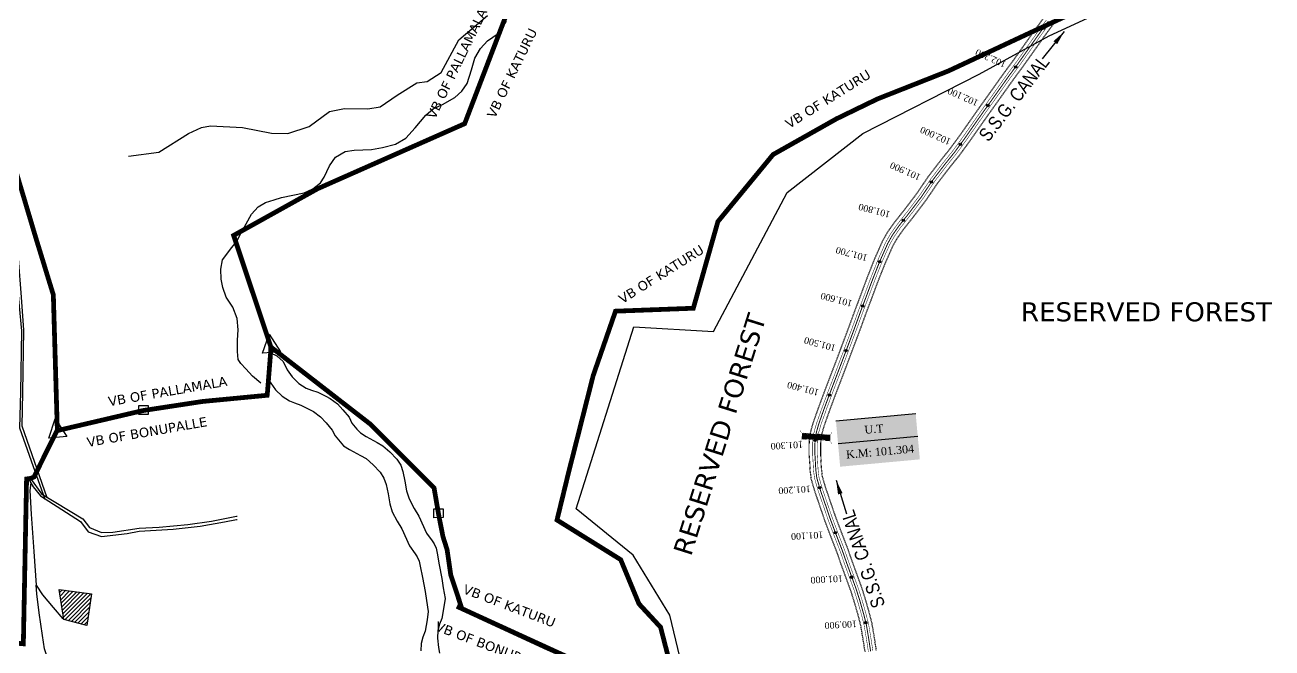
# Model space of a CAD drawing. Header units: inches. Extents: x 360616 to 379062, y 1506291 to 1520405.
# Drawn here: x 367827 to 370450, y 1513853 to 1515163 of the extents above; entities that cross this region are included whole.
import ezdxf

# ---------------------------------------------------------------- set-up
doc = ezdxf.new("R2010")
doc.units = ezdxf.units.IN
doc.header["$MEASUREMENT"] = 0
doc.header["$PDMODE"] = 32
doc.header["$PDSIZE"] = 5
for name, pattern in [('ACAD_ISO02W100', [15, 12, -3]), ('ACAD_ISO03W100', [30, 12, -18]), ('BORDER', [1.75, 0.5, -0.25, 0.5, -0.25, 0, -0.25])]:
    doc.linetypes.add(name, pattern=pattern)
for name, color, linetype in [('bed with', 5, 'Continuous'), ('cahnige', 7, 'Continuous'), ('CARTTRACK', 30, 'ACAD_ISO02W100'), ('HOUSE', 30, 'Continuous'), ('laying', 4, 'Continuous'), ('lining', 4, 'Continuous'), ('NALA', 4, 'Continuous'), ('Steems', 4, 'Continuous'), ('stons', 1, 'Continuous'), ('STREAM', 4, 'Continuous'), ('TITLEBLOCK', 7, 'Continuous'), ('top of bund', 1, 'Continuous'), ('UT', 173, 'ACAD_ISO02W100'), ('V', 6, 'Continuous'), ('ZSTU', 7, 'Continuous'), ('ZTEXT', 7, 'Continuous')]:
    doc.layers.add(name, color=color, linetype=linetype)
doc.layers.add('ROAD', color=1, linetype='Continuous', lineweight=25)
doc.layers.add('VILL_BOUNDARY', color=6, linetype='BORDER', lineweight=30)
doc.styles.add('5mm', font='TIMES.TTF', dxfattribs={"height": 3})
doc.styles.add('ARIALN', font='ARIALN.TTF')
doc.styles.get("Standard").update_dxf_attribs({"font": 'verdana.TTF'})
doc.dimstyles.get("Standard").update_dxf_attribs({"dimtxt": 0.18, "dimasz": 0.18, "dimexe": 0.18, "dimexo": 0.0625, "dimgap": 0.09, "dimtad": 0, "dimtih": 1, "dimtoh": 1, "dimdec": 4, "dimzin": 0, "dimdsep": 46, "dimtxsty": 'Standard', "dimcen": 0.09, "dimadec": 0, "dimazin": 0, "dimtfac": 1, "dimtdec": 4, "dimtofl": 0, "dimtmove": 0, "dimatfit": 3, "dimfxl": 0, "dimtolj": 1, "dimtzin": 0, "dimarcsym": 0})

# ---------------------------------------------------------------- blocks, each defined once
blk = doc.blocks.new('NFHVYFGUHRGHUUR')
at = {"layer": 'ZSTU'}
h = blk.add_hatch(color=135, dxfattribs=at)
h.set_gradient(color1=(141, 177, 78), color2=(107, 135, 59), one_color=1, tint=0.38, name='CYLINDER')
h.paths.add_polyline_path([(369539.7, 1514326.2), (369544.1, 1514278.3), (369711.8, 1514293.7), (369707.4, 1514341.6)])
h.paths.add_polyline_path([(369588.1, 1514293), (369660.8, 1514299.1), (369658.6, 1514324.9), (369586, 1514318.8)], flags=24)
h = blk.add_hatch(color=252, dxfattribs=at)
h.set_gradient(color1=(167, 88, 159), color2=(127, 67, 121), one_color=1, tint=0.38, name='CYLINDER')
h.paths.add_polyline_path([(369544.1, 1514278.3), (369548.5, 1514230.4), (369716.2, 1514245.8), (369711.8, 1514293.7)])
h.paths.add_polyline_path([(369557.9, 1514242.3), (369706.1, 1514255.7), (369703.8, 1514281.3), (369555.6, 1514267.9)], flags=24)
for points in [[(369707.4, 1514341.6), (369539.7, 1514326.2)], [(369711.8, 1514293.7), (369544.1, 1514278.3)]]:
    blk.add_lwpolyline(points, dxfattribs=at)
at = {"layer": 'ZSTU', "style": '5mm'}
for s, height, rotation, p in [('U.T', 16.84, 4.8172, (369600.3, 1514299.5)), ('K.M: 101.304', 16.843, 5.1789, (369561.8, 1514247.3))]:
    blk.add_text(s, height=height, rotation=rotation, dxfattribs=at).set_placement(p)
blk = doc.blocks.new('JGHGFHG')
at = {"layer": 'STREAM'}
h = blk.add_hatch(dxfattribs=at)
h.set_pattern_fill('DASH', color=256, scale=10, angle=-93.4794, style=0)
h.set_pattern_definition([(266.5205617, (-1135005.0814, 1969627.6747), (1.1718328836, -1.3235587228), [1.25, -1.25])])
h.paths.add_polyline_path([(371758.6, 1516063.3), (371752.8, 1516063.5), (371747.1, 1516063.8), (371746.1, 1516006.9), (371751.9, 1516006.9), (371757.6, 1516006.9)])
at = {"layer": 'UT', "ltscale": 0.2, "const_width": 0.5}
for points in [[(371740.1, 1516068.3), (371743.1, 1516068.2), (371747.1, 1516063.8), (371752.8, 1516063.5), (371758.6, 1516063.3), (371762.5, 1516067.8), (371765.5, 1516068)], [(371747.1, 1516063.8), (371746.1, 1516006.9)], [(371758.6, 1516063.3), (371757.6, 1516006.9)], [(371764.8, 1516002.7), (371761.8, 1516002.6), (371757.6, 1516006.9), (371751.9, 1516006.9), (371746.1, 1516006.9), (371742.4, 1516002.2), (371739.4, 1516001.9)]]:
    blk.add_lwpolyline(points, dxfattribs=at)
at = {"layer": 'ZSTU', "color": 4}
for points in [[(371747.1, 1516063.8), (371758.5, 1516063.8), (371758.5, 1516056.2), (371747.1, 1516056.2)], [(371748.5, 1516062.3), (371757, 1516062.3), (371757, 1516057.6), (371748.5, 1516057.6)], [(371746.1, 1516015), (371757.5, 1516015), (371757.5, 1516007.4), (371746.1, 1516007.4)], [(371747.6, 1516013.5), (371756, 1516013.5), (371756, 1516008.9), (371747.6, 1516008.9)]]:
    blk.add_lwpolyline(points, close=True, dxfattribs=at)

msp = doc.modelspace()

# ---------------------------------------------------------------- hatches: boundary and pattern name
at = {"layer": 'HOUSE'}
h = msp.add_hatch(dxfattribs=at)
h.set_pattern_fill('ANSI31', color=1, scale=48.245185, angle=0.1216, style=0)
h.set_pattern_definition([(45.121606, (327575.036, 1504814.2564), (-4.2733532, 4.2552519), [])])
h.paths.add_polyline_path([(368255.2, 1512617.6), (368297.2, 1512616.1), (368297.1, 1512605.2), (368307, 1512604.4), (368310, 1512581.6), (368315.2, 1512559.2), (368280.8, 1512561.3), (368245.9, 1512559.4), (368240.8, 1512581.9), (368257.4, 1512587.6), (368252.8, 1512602.8)])
h.paths.add_polyline_path([(368254, 1512554), (368275.7, 1512556.7), (368297.3, 1512552.3), (368297.9, 1512532.5), (368277.5, 1512531.5), (368272.9, 1512534.1), (368259.9, 1512533.9)])
h.paths.add_polyline_path([(368286.4, 1512516), (368303.8, 1512524), (368317.7, 1512513.5), (368316.8, 1512484.5), (368313.5, 1512467.6), (368261.3, 1512458.7), (368261.5, 1512474.7), (368282.5, 1512476.6), (368281, 1512498.7), (368289.6, 1512506.3)])
h.paths.add_polyline_path([(368329.7, 1512521.8), (368344.6, 1512525.1), (368360, 1512516.7), (368367.9, 1512505.6), (368396.3, 1512497.8), (368412.3, 1512472.1), (368411.3, 1512467.3), (368419.4, 1512461.9), (368418.6, 1512457.6), (368325.7, 1512465.1)])
h.paths.add_polyline_path([(368260.7, 1512446.7), (368305, 1512459.2), (368309.2, 1512454), (368304.7, 1512370.5), (368273, 1512361.7), (368266.3, 1512372.3), (368233.2, 1512370.6), (368232.9, 1512380.4), (368244.3, 1512385.4), (368244.6, 1512403.2), (368238.5, 1512403.4), (368238.8, 1512426.3), (368260.3, 1512432.1)])
h.paths.add_polyline_path([(368315.3, 1512452), (368328.4, 1512458.2), (368397.6, 1512449.3), (368394, 1512409.3), (368383.2, 1512399.3), (368380.8, 1512359.2), (368310.5, 1512372.6)])
h.paths.add_polyline_path([(367898.5, 1513976.1), (367966.9, 1513966.7), (367956.4, 1513900.1), (367908.3, 1513912.6)])

# ---------------------------------------------------------------- linework, layer by layer
at = {"layer": 'bed with', "const_width": 1}
for points in [[(369601, 1513845), (369596.9, 1513872), (369591.9, 1513901.6), (369586.2, 1513923.8), (369578.3, 1513951.3), (369570.9, 1513974.6), (369560.9, 1514002.2), (369550, 1514032), (369541.8, 1514055.8), (369527.7, 1514092.3), (369516.5, 1514122), (369505.5, 1514154), (369495.1, 1514184.5), (369487.7, 1514209.9), (369485.6, 1514226.8), (369483.8, 1514258.8), (369483.7, 1514281.4), (369484.1, 1514289.9), (369485.3, 1514300.1), (369487.4, 1514309.4), (369491.9, 1514325.4), (369503.2, 1514357.1), (369515.9, 1514391.4), (369527.8, 1514422.3), (369541.2, 1514457.6), (369553.6, 1514490.6, -0.000233), (369553.6, 1514490.6), (369567.4, 1514527.4), (369581.2, 1514565.3), (369592.3, 1514594.6), (369604.8, 1514628), (369620.2, 1514667.1), (369637.3, 1514705.9), (369647.4, 1514723.5), (369660.4, 1514742.2), (369682.9, 1514770.7), (369708.5, 1514804.4), (369732.5, 1514839.8), (369757.3, 1514872.2), (369778.1, 1514898), (369798.7, 1514926), (369823.9, 1514962), (369841.3, 1514986.8), (369869, 1515025.5), (369891.5, 1515057.3), (369911.4, 1515084.2), (369933.9, 1515115.9), (369957.3, 1515149), (369975.7, 1515174)], [(369610.5, 1513846.2), (369606.3, 1513873.5), (369601.3, 1513903.6), (369595.5, 1513926.4), (369587.5, 1513954.1), (369580, 1513977.7), (369569.9, 1514005.5, 0.000164), (369569.9, 1514005.5), (369559.1, 1514035.2), (369550.9, 1514059.1), (369536.6, 1514095.7), (369525.5, 1514125.3), (369514.6, 1514157.1), (369504.2, 1514187.4), (369497.1, 1514211.8), (369495.2, 1514227.6), (369493.4, 1514259), (369493.3, 1514281.2), (369493.7, 1514289.2), (369494.8, 1514298.5), (369496.7, 1514307), (369501.1, 1514322.4), (369512.3, 1514353.8), (369524.9, 1514388), (369536.7, 1514418.9, 0.000208), (369536.7, 1514418.9), (369550.2, 1514454.2), (369562.6, 1514487.2), (369576.4, 1514524.1), (369590.2, 1514561.9), (369601.3, 1514591.3), (369613.7, 1514624.5), (369629, 1514663.4), (369645.9, 1514701.6), (369655.5, 1514718.4), (369668.1, 1514736.5), (369690.5, 1514764.9), (369716.3, 1514798.8), (369740.3, 1514834.2), (369764.9, 1514866.3), (369785.7, 1514892.2), (369806.5, 1514920.4), (369831.7, 1514956.5), (369849.1, 1514981.3), (369876.8, 1515020), (369899.3, 1515051.7), (369919.2, 1515078.6), (369941.7, 1515110.3), (369965.1, 1515143.4), (369983.5, 1515168.5)]]:
    msp.add_lwpolyline(points, format="xyb", dxfattribs=at)
at = {"layer": 'HOUSE', "color": 1}
msp.add_lwpolyline([(367898.5, 1513976.1), (367966.9, 1513966.7), (367956.4, 1513900.1), (367908.3, 1513912.6), (367898.5, 1513976.1)], dxfattribs=at)
at = {"layer": 'laying', "color": 6, "linetype": 'ByBlock'}
for p in [(369968.8, 1515156.5), (369910.7, 1515075.2), (369852.3, 1514994), (369794.5, 1514912.3), (369733.7, 1514833), (369674.5, 1514752.3), (369624.7, 1514665.6), (369589, 1514572.2), (369554.2, 1514478.5), (369518.7, 1514385), (369488.9, 1514289.6), (369498.5, 1514190), (369531.5, 1514095.6), (369566.1, 1514001.8), (369595.6, 1513906.3)]:
    msp.add_point(p, dxfattribs=at)
at = {"layer": 'laying', "color": 5, "linetype": 'ByBlock'}
msp.add_point((369489.4, 1514293.6), dxfattribs=at)
at = {"layer": 'lining', "const_width": 1}
for points in [[(369594.6, 1513844.3), (369590.5, 1513871), (369585.5, 1513900.2), (369580, 1513922.2), (369572.1, 1513949.5), (369564.8, 1513972.5), (369554.8, 1514000), (369543.9, 1514029.8), (369535.8, 1514053.5), (369521.6, 1514090), (369510.4, 1514119.8), (369499.4, 1514151.9), (369488.9, 1514182.6), (369481.3, 1514208.6), (369479.2, 1514226.2), (369477.3, 1514258.6), (369477.3, 1514281.5), (369477.7, 1514290.5), (369478.9, 1514301.2), (369481.2, 1514311), (369485.8, 1514327.3), (369497.2, 1514359.3), (369509.9, 1514393.6), (369521.7, 1514424.6), (369535.2, 1514459.8), (369547.6, 1514492.9, -0.000233), (369547.6, 1514492.9), (369561.4, 1514529.6), (369575.2, 1514567.5), (369586.3, 1514596.9), (369598.7, 1514630.3), (369614.2, 1514669.6), (369631.5, 1514708.8), (369641.9, 1514727), (369655.2, 1514746.1), (369677.8, 1514774.7), (369703.3, 1514808.2), (369727.3, 1514843.6), (369752.3, 1514876.2), (369772.9, 1514902), (369793.4, 1514929.8), (369818.6, 1514965.7), (369836, 1514990.5), (369863.7, 1515029.3), (369886.3, 1515061.1), (369906.2, 1515088), (369928.6, 1515119.6), (369952.1, 1515152.8), (369970.4, 1515177.8)], [(369616.9, 1513846.9), (369612.7, 1513874.6), (369607.6, 1513904.9), (369601.7, 1513928), (369593.7, 1513956), (369586.1, 1513979.8), (369576, 1514007.7, 0.000164), (369576, 1514007.7), (369565.2, 1514037.4), (369556.9, 1514061.3), (369542.7, 1514098), (369531.6, 1514127.5), (369520.7, 1514159.2), (369510.4, 1514189.4), (369503.4, 1514213.1), (369501.6, 1514228.2), (369499.8, 1514259.2), (369499.8, 1514281.1), (369500.1, 1514288.6), (369501.1, 1514297.4), (369503, 1514305.4), (369507.2, 1514320.5), (369518.3, 1514351.6), (369530.9, 1514385.7), (369542.8, 1514416.6, 0.000208), (369542.8, 1514416.6), (369556.2, 1514451.9), (369568.6, 1514485), (369582.5, 1514521.8), (369596.2, 1514559.7), (369607.4, 1514589), (369619.7, 1514622.2), (369635, 1514660.9), (369651.7, 1514698.7), (369660.9, 1514715), (369673.3, 1514732.6), (369695.6, 1514760.9), (369721.5, 1514795), (369745.5, 1514830.4), (369770, 1514862.3), (369790.8, 1514888.3), (369811.7, 1514916.7), (369837, 1514952.8), (369854.4, 1514977.5), (369882, 1515016.2), (369904.5, 1515047.9), (369924.4, 1515074.8), (369947, 1515106.6), (369970.4, 1515139.7), (369988.8, 1515164.7)]]:
    msp.add_lwpolyline(points, format="xyb", dxfattribs=at)
at = {"layer": 'NALA'}
for points in [[(368044.3, 1514887.1), (368108, 1514895.5), (368170.9, 1514935.2), (368198.3, 1514947.7), (368198.3, 1514947.7), (368217, 1514951.5), (368217, 1514951.5), (368283.9, 1514947.6), (368345, 1514935.5), (368379.3, 1514935.3), (368424.3, 1514950.1), (368467.5, 1514981.5), (368498.5, 1514987.5), (368547.9, 1514987.2), (368574.1, 1514991.2), (368609.3, 1515015.7), (368650.8, 1515041.6), (368672.7, 1515044.2), (368702.4, 1515063.2), (368739.3, 1515131.8), (368799.4, 1515183.6)], [(368323, 1514410.2), (368305.2, 1514424.5), (368291.1, 1514439.8), (368280.5, 1514451.4), (368275.2, 1514459.6), (368273.8, 1514476.2), (368273.9, 1514500.2), (368275.1, 1514522.2), (368272.9, 1514546.2), (368264.1, 1514569.7), (368250, 1514591.1), (368242.8, 1514611), (368239.2, 1514628.9), (368238.6, 1514649.9), (368241.9, 1514669.4), (368262, 1514695), (368271.5, 1514707.1), (368280.9, 1514724.4), (368303.3, 1514765.6), (368317.1, 1514780.5), (368332.4, 1514789.9), (368350.8, 1514795.8), (368366.3, 1514800.2), (368389.8, 1514805.3), (368413.7, 1514810.1), (368432, 1514818.7), (368448, 1514831.5), (368456.1, 1514843), (368467.5, 1514867.3), (368479.8, 1514885.2), (368500.3, 1514896.9), (368519.5, 1514899.8), (368555.4, 1514901.7), (368578.7, 1514905.7), (368606.3, 1514912.9), (368628, 1514925.1), (368647.6, 1514947), (368670.1, 1514973.6), (368685.2, 1514987), (368705, 1514995.8), (368730.8, 1515010.5), (368745.4, 1515023.9), (368757.1, 1515040.6), (368766.2, 1515069.2), (368773.3, 1515093.8), (368784.9, 1515113.6), (368799.7, 1515130), (368822.1, 1515145.1), (368829.7, 1515155.7), (368839.5, 1515171.4)]]:
    msp.add_lwpolyline(points, dxfattribs=at)
at = {"layer": 'ROAD', "color": 1}
for points in [[(367746.9, 1514984.7), (367785.9, 1514888.4), (367814.7, 1514571.9), (367819.5, 1514520), (367817.5, 1514390.7), (367815, 1514315.9), (367839.3, 1514246.3), (367868.1, 1514165.9)], [(367873, 1514168.4), (367820.8, 1514319.4), (367821.8, 1514390.2), (367824.4, 1514522.2), (367818.6, 1514600.2), (367808.6, 1514726.3), (367795.3, 1514866), (367781.2, 1514946.7), (367766.6, 1514988.1)], [(367834, 1514208.9), (367844, 1514191.8), (367859.1, 1514172.7), (367904, 1514144.5), (367943.4, 1514118.7), (367959.8, 1514097.5), (367987.3, 1514087.6), (368041.4, 1514093.6), (368067, 1514098.6), (368138.6, 1514102.5), (368195.3, 1514109), (368246.2, 1514118.1), (368271.7, 1514123.4), (368273.2, 1514123.4)], [(367839, 1514200.4), (367836.8, 1514184.4), (367839.9, 1514134.4), (367845.5, 1514055.7), (367850.5, 1513984.7), (367863.6, 1513964.7), (367886, 1513938.1), (367906.4, 1513913.9)], [(367838.1, 1514209.5), (367861.7, 1514177.4), (367948.3, 1514124.2), (367962.2, 1514106.2), (367987.8, 1514096), (368011.3, 1514096.5), (368066.9, 1514105.2), (368109.2, 1514107.2), (368169.3, 1514112.3), (368219, 1514119.6), (368271.9, 1514130), (368273.1, 1514130)], [(367891.7, 1513775.2), (367877.2, 1513820.9), (367867.6, 1513851.1), (367863.3, 1513878.8), (367856.3, 1513926.8), (367851.4, 1513966.8), (367850.5, 1513984.7)]]:
    msp.add_lwpolyline(points, dxfattribs=at)
at = {"layer": 'Steems'}
for points in [[(368343.4, 1514474), (368356.7, 1514467.2), (368369.6, 1514455.2), (368378.5, 1514437.6), (368388.7, 1514422.9), (368402.8, 1514409.5), (368418.2, 1514399.6), (368429.3, 1514395.5), (368442.4, 1514390.8), (368459.3, 1514382.3), (368468.8, 1514377.5), (368483.8, 1514366.3), (368495.6, 1514353.7), (368508.5, 1514338.1), (368514.4, 1514326.1), (368524.8, 1514313.4), (368532.3, 1514305.3), (368544.7, 1514297.9), (368567.9, 1514285), (368579.7, 1514278.4), (368594.5, 1514265.5), (368609.1, 1514249.9), (368617.1, 1514237.1), (368621.7, 1514224), (368625.8, 1514204.1), (368629.3, 1514183.4), (368634.7, 1514166.3), (368645.1, 1514146.6), (368655.1, 1514130.4), (368671, 1514094.7), (368683.1, 1514077.9), (368687.3, 1514072.1), (368691.6, 1514062.5), (368693.5, 1514052.4), (368698, 1514028.1), (368703.5, 1513998.8), (368706.7, 1513979.5), (368710.6, 1513956.7), (368707.7, 1513939.4), (368703.6, 1513915.2), (368698.9, 1513903), (368695.5, 1513889.6), (368694.4, 1513873.6), (368696.8, 1513853.9), (368698.7, 1513842.2)], [(368338.8, 1514416.8), (368338.8, 1514416.8), (368338.8, 1514416.8), (368338.8, 1514416.8), (368353.4, 1514395.7), (368367.5, 1514382.3), (368382.8, 1514372.4), (368393.9, 1514368.4), (368407.1, 1514363.6), (368424, 1514355.1), (368433.5, 1514350.4), (368448.4, 1514339.2), (368460.2, 1514326.6), (368473.2, 1514310.9), (368479.1, 1514298.9), (368489.5, 1514286.2), (368497, 1514278.2), (368509.4, 1514270.7), (368532.6, 1514257.9), (368544.4, 1514251.3), (368559.2, 1514238.3), (368573.8, 1514222.7), (368581.8, 1514209.9), (368586.4, 1514196.8), (368590.5, 1514177), (368594, 1514156.2), (368599.4, 1514139.1), (368609.8, 1514119.4), (368619.8, 1514103.2), (368635.7, 1514067.5), (368647.8, 1514050.7), (368652, 1514044.9), (368656.2, 1514035.3), (368658.1, 1514025.3), (368662.7, 1514001), (368668.2, 1513971.6), (368671.4, 1513952.4), (368675.2, 1513929.6), (368672.4, 1513912.3), (368668.3, 1513888), (368663.6, 1513875.8), (368660.2, 1513862.4), (368659.1, 1513846.5)]]:
    msp.add_lwpolyline(points, dxfattribs=at)
at = {"layer": 'stons'}
for points in [[(368340.3, 1514513.1), (368364.5, 1514476), (368326.6, 1514472.9), (368340.3, 1514513.1)], [(368067.4, 1514362.8), (368085.6, 1514362.9), (368085.6, 1514344.3), (368066.2, 1514344.3), (368066.2, 1514362.9), (368067.4, 1514362.8)], [(367890.4, 1514334.6), (367914.5, 1514297.5), (367876.7, 1514294.4), (367890.4, 1514334.6)], [(368687.9, 1514145.5), (368706.1, 1514145.5), (368706.1, 1514127), (368686.7, 1514126.9), (368686.7, 1514145.6), (368687.9, 1514145.5)]]:
    msp.add_lwpolyline(points, dxfattribs=at)
at = {"layer": 'top of bund', "const_width": 1}
for points in [[(369618.4, 1513847.1), (369614.2, 1513874.8), (369609, 1513905.2), (369603.1, 1513928.4), (369595.1, 1513956.4), (369587.5, 1513980.3), (369577.4, 1514008.2, 0.000164), (369577.4, 1514008.2), (369566.6, 1514037.9), (369558.3, 1514061.8), (369544.1, 1514098.6), (369533, 1514128), (369522.1, 1514159.7), (369511.8, 1514189.8), (369504.9, 1514213.4), (369503.1, 1514228.3), (369501.3, 1514259.3), (369501.3, 1514281.1), (369501.6, 1514288.5), (369502.6, 1514297.1), (369504.4, 1514305), (369508.7, 1514320), (369519.7, 1514351.1), (369532.3, 1514385.2), (369544.2, 1514416, 0.000208), (369544.2, 1514416), (369557.6, 1514451.4), (369570, 1514484.5), (369583.9, 1514521.3), (369597.7, 1514559.1), (369608.8, 1514588.5), (369621.1, 1514621.7), (369636.4, 1514660.4), (369653, 1514698), (369662.2, 1514714.2), (369674.5, 1514731.7), (369696.8, 1514760), (369722.8, 1514794.2), (369746.7, 1514829.5), (369771.1, 1514861.3), (369792, 1514887.3), (369812.9, 1514915.8), (369838.2, 1514951.9), (369855.6, 1514976.7), (369883.3, 1515015.4), (369905.8, 1515047), (369925.6, 1515073.9), (369948.2, 1515105.7), (369971.6, 1515138.8), (369990, 1515163.9), (370011.7, 1515195.4)], [(369593.1, 1513844.1), (369589, 1513870.7), (369584.1, 1513899.9), (369578.5, 1513921.8), (369570.7, 1513949), (369563.4, 1513972), (369553.4, 1513999.5), (369542.5, 1514029.3), (369534.4, 1514053), (369520.2, 1514089.5), (369509, 1514119.3), (369498, 1514151.4), (369487.5, 1514182.1), (369479.9, 1514208.3), (369477.7, 1514226.1), (369475.8, 1514258.5), (369475.8, 1514281.6), (369476.2, 1514290.6), (369477.4, 1514301.5), (369479.7, 1514311.3), (369484.4, 1514327.8), (369495.8, 1514359.8), (369508.5, 1514394.2), (369520.3, 1514425.1), (369533.8, 1514460.4), (369546.1, 1514493.4, -0.000233), (369546.2, 1514493.4), (369559.9, 1514530.2), (369573.8, 1514568), (369584.9, 1514597.4), (369597.3, 1514630.8), (369612.8, 1514670.2), (369630.2, 1514709.5), (369640.6, 1514727.8), (369654, 1514747), (369676.7, 1514775.6), (369702, 1514809), (369726, 1514844.5), (369751.1, 1514877.1), (369771.8, 1514902.9), (369792.2, 1514930.7), (369817.4, 1514966.6), (369834.8, 1514991.4), (369862.5, 1515030.2), (369885.1, 1515062), (369905, 1515088.9), (369927.4, 1515120.5), (369950.9, 1515153.7), (369969.2, 1515178.6)]]:
    msp.add_lwpolyline(points, format="xyb", dxfattribs=at)
at = {"layer": 'V', "color": 6}
msp.add_lwpolyline([(369605.7, 1513845.6, 2, 2, 0), (369601.6, 1513872.8, 2, 2, 0), (369596.6, 1513902.6, 2, 2, 0), (369590.8, 1513925.1, 2, 2, 0), (369582.9, 1513952.7, 2, 2, 0), (369575.5, 1513976.2, 2, 2, 0), (369565.4, 1514003.9, 2, 2, 0), (369554.6, 1514033.6, 2, 2, 0), (369546.3, 1514057.4, 2, 2, 0), (369532.1, 1514094, 2, 2, 0), (369521, 1514123.7, 2, 2, 0), (369510.1, 1514155.6, 2, 2, 0), (369499.6, 1514186, 2, 2, 0), (369492.4, 1514210.8, 2, 2, 0), (369490.4, 1514227.2, 2, 2, 0), (369488.6, 1514258.9, 2, 2, 0), (369488.5, 1514281.3, 2, 2, 0), (369488.9, 1514289.6, 2, 2, 0), (369490, 1514299.3, 2, 2, 0), (369492.1, 1514308.2, 2, 2, 0), (369496.5, 1514323.9, 2, 2, 0), (369507.7, 1514355.5, 2, 2, 0), (369520.4, 1514389.7, 2, 2, 0), (369532.2, 1514420.6, 2, 2, 0), (369545.7, 1514455.9, 2, 2, 0), (369558.1, 1514488.9, 2, 2, 0), (369571.9, 1514525.7, 2, 2, 0), (369585.7, 1514563.6, 2, 2, 0), (369596.8, 1514592.9, 2, 2, 0), (369609.2, 1514626.2, 2, 2, 0), (369624.6, 1514665.3, 2, 2, 0), (369641.6, 1514703.7, 2, 2, 0), (369651.4, 1514721, 2, 2, 0), (369664.3, 1514739.3, 2, 2, 0), (369686.7, 1514767.8, 2, 2, 0), (369712.4, 1514801.6, 2, 2, 0), (369736.4, 1514837, 2, 2, 0), (369761.1, 1514869.2, 2, 2, 0), (369781.9, 1514895.1, 2, 2, 0), (369802.6, 1514923.2, 2, 2, 0), (369827.8, 1514959.3, 2, 2, 0), (369845.2, 1514984, 2, 2, 0), (369872.9, 1515022.8, 2, 2, 0), (369895.4, 1515054.5, 2, 2, 0), (369915.3, 1515081.4, 2, 2, 0), (369937.8, 1515113.1, 2, 2, 0), (369961.2, 1515146.2, 2, 2, 0), (369979.6, 1515171.3, 2, 2, 0)], format="xyseb", dxfattribs=at)
at = {"layer": 'VILL_BOUNDARY', "linetype": 'ACAD_ISO03W100', "lineweight": -2, "ltscale": 3, "const_width": 10}
for points in [[(369205.2, 1516727), (369178.1, 1516686.1), (369062.5, 1516602.8), (368965.8, 1516515.9), (368811.8, 1516502.4), (368791.8, 1516301.6), (368649.3, 1515970.2), (368644.8, 1515890.1), (368709.4, 1515817.4), (368796.9, 1515691.2), (368869.5, 1515688.5), (368973.4, 1515743.1), (368928.1, 1515512.4), (368893.8, 1515327.2), (368751.6, 1514955.7), (368442.5, 1514819), (368265.6, 1514720.7), (368343.9, 1514485.9)], [(368735.1, 1513940.5), (369140.5, 1513755), (369200.5, 1513754.1), (369163.8, 1513896.5), (369118.4, 1513945.6), (369079.9, 1514038.6), (368945.9, 1514122), (368970.3, 1514222.2), (369022.1, 1514426.1), (369069, 1514561.3), (369232.7, 1514567.5), (369284.4, 1514749.8), (369400.5, 1514890.8), (369533.9, 1514966), (369620.2, 1515007.8), (369769.7, 1515066.8), (369936.6, 1515144.8), (370195.3, 1515264.3)], [(367894.8, 1514306.9), (367886.3, 1514595.6), (367849.6, 1514715.1), (367770, 1514981.8)], [(367730.9, 1513870.4), (367823.2, 1513861.6), (367829.8, 1514198.5), (367830, 1514208.4), (367838.1, 1514209.5), (367845.5, 1514212.5), (367894, 1514310), (368074.5, 1514352.2), (368200.3, 1514371.4), (368336.1, 1514384.4), (368336.9, 1514392.2), (368343.4, 1514474), (368343.9, 1514485.9), (368343.4, 1514474)], [(368343.9, 1514485.9), (368553.9, 1514323.1), (368687.2, 1514189.8), (368697.1, 1514132.3), (368705.9, 1514087.4), (368714.7, 1514059.6), (368722.4, 1514006.6), (368745.8, 1513935.7), (368919.9, 1513855.3), (369087.7, 1513780.5)]]:
    msp.add_lwpolyline(points, dxfattribs=at)
at = {"layer": 'ZSTU', "color": 3}
msp.add_lwpolyline([(369429.8, 1512259.1), (369332, 1512519.8), (369275.8, 1513215), (369226.4, 1513743.8), (369183.6, 1513921.6), (369106.4, 1514048.1), (368986.1, 1514145.6), (369107.8, 1514528.4), (369275.4, 1514518.5), (369429.8, 1514811.1), (369589.3, 1514935.3), (369834.2, 1515060), (369981.6, 1515140.6), (370234.9, 1515258.1)], dxfattribs=at)

# ---------------------------------------------------------------- block references
at = {"layer": 'ZSTU', "color": 6}
msp.add_blockref('NFHVYFGUHRGHUUR', (-6.9, 3.8), dxfattribs=at)
at = {"layer": 'ZSTU', "color": 4, "rotation": 267.5764571347929}
msp.add_blockref('JGHGFHG', (-1129468.5, 1949823.7), dxfattribs=at)

# ---------------------------------------------------------------- texts
at = {"layer": 'cahnige', "char_height": 13.88, "width": 8058.679, "attachment_point": 1, "style": '5mm'}
for s, insert, rotation in [('102.200', (369886.6, 1515072.9), 155.9897), ('102.100', (369828.2, 1514991.7), 155.9897), ('102.000', (369770.4, 1514910.1), 155.9897), ('101.900', (369706.9, 1514835.3), 155.9897), ('101.800', (369644.6, 1514757.2), 165.0404), ('101.700', (369596.8, 1514666), 165.0404), ('101.600', (369564.9, 1514570), 165.0404), ('101.500', (369530.1, 1514476.3), 165.0404), ('101.400', (369494.6, 1514382.8), 165.0404), ('101.300', (369463.9, 1514273.9), 183.2291), ('101.200', (369480.1, 1514180.4), 183.2291), ('101.100', (369506.7, 1514083.9), 183.2291), ('101.000', (369547.7, 1513992.2), 183.2291), ('100.900', (369577.2, 1513896.7), 183.2291)]:
    msp.add_mtext(s, dxfattribs=dict(at, insert=insert, rotation=rotation))
at = {"layer": 'TITLEBLOCK', "color": 1, "extrusion": (-0.003686, 0.003092, 0.999988), "style": 'ARIALN'}
msp.add_text('S.S.G. CANAL', height=28.407, rotation=52.4013, dxfattribs=at).set_placement((369851.1, 1514912.9, 3321.6))
at = {"layer": 'TITLEBLOCK', "color": 1, "extrusion": (-0.00463, -0.001309, 0.999988), "style": 'ARIALN'}
msp.add_text('S.S.G. CANAL', height=28.407, rotation=108.182, dxfattribs=at).set_placement((369632.7, 1513939.3, -3692.3))
at = {"layer": 'ZTEXT', "color": 5, "ltscale": 2}
for s, rotation, p in [('VB OF PALLAMALA', 64.0807, (368689.1, 1514963.7)), ('VB OF KATURU', 64.0807, (368815.2, 1514965.5)), ('VB OF KATURU', 32.095, (369434.3, 1514944.7)), ('VB OF KATURU', 32.095, (369083.4, 1514576.2)), ('VB OF PALLAMALA', 9.8682, (368003.6, 1514361.2)), ('VB OF BONUPALLE', 9.8682, (367958.5, 1514275.6)), ('VB OF KATURU', 339.2171, (368746.2, 1513968.6)), ('VB OF BONUPALLE', 339.2171, (368687.8, 1513890.5))]:
    msp.add_text(s, height=20, rotation=rotation, dxfattribs=at).set_placement(p)
at = {"layer": 'ZTEXT', "color": 3, "ltscale": 2, "insert": (369921.9, 1514580), "char_height": 40, "attachment_point": 1}
msp.add_mtext('RESERVED FOREST', dxfattribs=at)
at = {"layer": 'ZTEXT', "color": 3, "ltscale": 2, "insert": (369189.6, 1514056.2), "char_height": 40, "attachment_point": 1, "rotation": 72.5282}
msp.add_mtext('RESERVED FOREST', dxfattribs=at)

# ---------------------------------------------------------------- leaders
at = {"layer": 'CARTTRACK', "color": 1, "linetype": 'ByBlock'}
for points in [[(370013, 1515149.5), (369966.8, 1515091.9)], [(369533.1, 1514205.9), (369554.7, 1514135.3)]]:
    msp.add_leader(points, dimstyle='Standard', override={"dimasz": 30, "dimgap": 0.09, "dimtad": 0}, dxfattribs=at)

doc.saveas('drawing.dxf')
